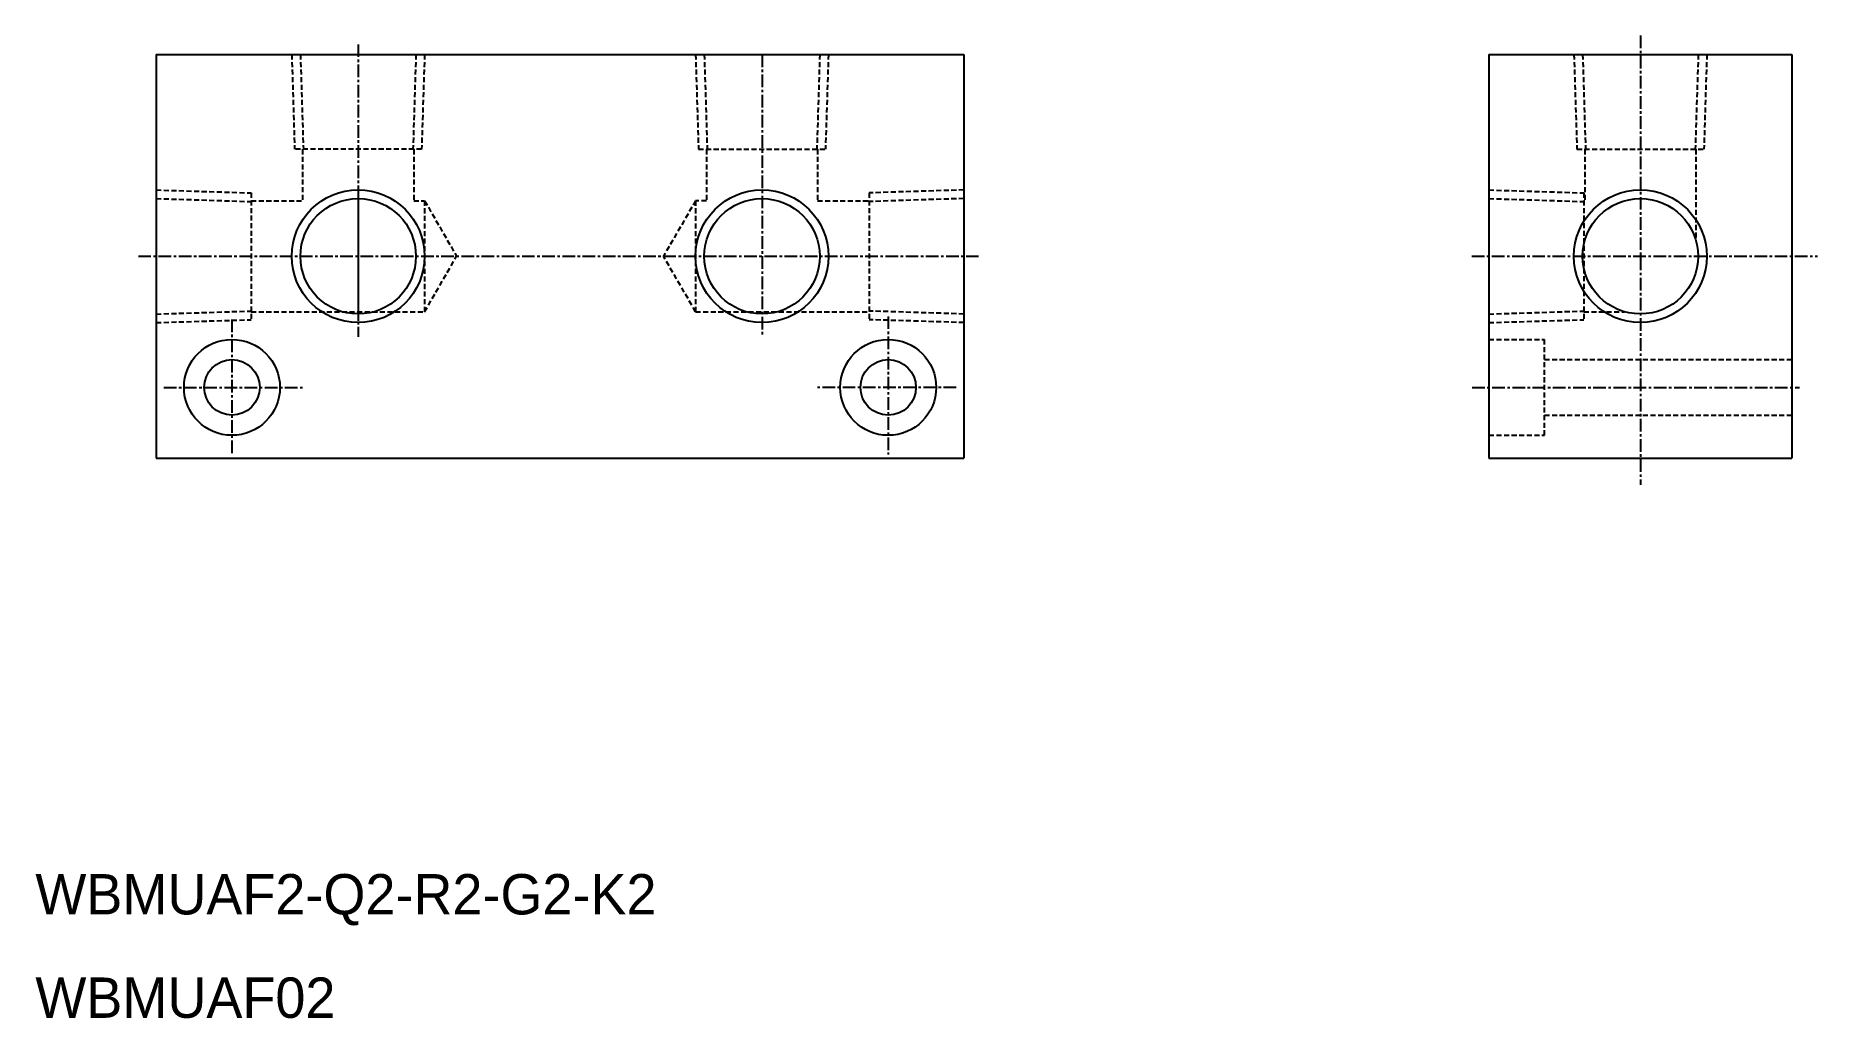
# Model space of a CAD drawing. Extents: x 860 to 1036, y 430 to 528.
import ezdxf

# ---------------------------------------------------------------- set-up
doc = ezdxf.new("R2010")
doc.units = 0
doc.linetypes.add('CENTER', pattern=[2, 1.25, -0.25, 0.25, -0.25])
doc.linetypes.add('DASHED', pattern=[0.75, 0.5, -0.25])
doc.layers.get('0').update_dxf_attribs({"linetype": 'CONTINUOUS'})
doc.layers.add('CENTER', color=1, linetype='CENTER')

msp = doc.modelspace()

# ---------------------------------------------------------------- linework, layer by layer
at = {"color": 7, "linetype": 'CONTINUOUS'}
for p, q in [((871.64, 525.85), (951.64, 525.85)), ((871.64, 525.85), (871.64, 485.85)), ((951.64, 525.85), (951.64, 485.85)), ((1003.64, 525.85), (1033.64, 525.85)), ((1003.64, 525.85), (1003.64, 485.85)), ((1033.64, 525.85), (1033.64, 485.85)), ((871.64, 485.85), (951.64, 485.85)), ((1003.64, 485.85), (1033.64, 485.85))]:
    msp.add_line(p, q, dxfattribs=at)
at = {"color": 3, "linetype": 'DASHED'}
for p, q in [((885.06, 525.85), (885.35, 516.45)), ((885.92, 525.85), (886.21, 516.45)), ((897.36, 525.85), (897.07, 516.45)), ((898.22, 525.85), (897.92, 516.45)), ((925.06, 525.85), (925.35, 516.45)), ((925.92, 525.85), (926.21, 516.45)), ((937.36, 525.85), (937.07, 516.45)), ((938.22, 525.85), (937.92, 516.45)), ((1012.06, 525.85), (1012.36, 516.45)), ((1012.92, 525.85), (1013.21, 516.45)), ((1024.37, 525.85), (1024.07, 516.45)), ((1025.22, 525.85), (1024.93, 516.45)), ((897.92, 516.45), (885.35, 516.45)), ((886.14, 516.45), (886.14, 511.35)), ((897.14, 516.45), (897.14, 511.35)), ((925.35, 516.45), (937.92, 516.45)), ((926.14, 516.45), (926.14, 511.35)), ((937.14, 516.45), (937.14, 511.35)), ((1012.36, 516.45), (1024.93, 516.45)), ((1013.14, 516.45), (1013.14, 511.35)), ((1024.14, 516.45), (1024.14, 507.43)), ((871.64, 512.42), (881.04, 512.13)), ((881.04, 512.13), (881.04, 499.56)), ((951.64, 512.42), (942.24, 512.13)), ((942.24, 512.13), (942.24, 499.56)), ((1003.64, 512.42), (1013.04, 512.13)), ((1013.04, 512.13), (1013.04, 499.56)), ((871.64, 511.57), (881.04, 511.27)), ((881.04, 511.35), (886.14, 511.35)), ((897.14, 511.35), (898.22, 511.35)), ((898.22, 511.35), (901.39, 505.85)), ((898.22, 511.35), (898.22, 500.35)), ((925.06, 511.35), (921.88, 505.85)), ((925.06, 511.35), (925.06, 500.35)), ((926.14, 511.35), (925.06, 511.35)), ((937.14, 511.35), (942.24, 511.35)), ((951.64, 511.57), (942.24, 511.27)), ((1003.64, 511.57), (1013.04, 511.27)), ((1013.04, 511.35), (1013.14, 511.35)), ((898.22, 500.35), (901.39, 505.85)), ((925.06, 500.35), (921.88, 505.85)), ((871.64, 500.12), (881.04, 500.42)), ((871.64, 499.27), (881.04, 499.56)), ((881.04, 500.35), (898.22, 500.35)), ((925.06, 500.35), (942.24, 500.35)), ((951.64, 500.12), (942.24, 500.42)), ((951.64, 499.27), (942.24, 499.56)), ((1003.64, 500.12), (1013.04, 500.42)), ((1003.64, 499.27), (1013.04, 499.56)), ((1013.04, 500.35), (1017.06, 500.35)), ((1003.64, 497.6), (1009.14, 497.6)), ((1009.14, 488.1), (1009.14, 497.6)), ((1009.14, 495.6), (1033.64, 495.6)), ((1009.14, 490.1), (1033.64, 490.1)), ((1003.64, 488.1), (1009.14, 488.1))]:
    msp.add_line(p, q, dxfattribs=at)
at = {"color": 3, "linetype": 'CONTINUOUS'}
for centre in [(891.64, 505.85), (931.64, 505.85), (1018.64, 505.85)]:
    msp.add_circle(centre, 6.58, dxfattribs=at)
at = {"color": 7, "linetype": 'CONTINUOUS'}
for centre, radius in [((891.64, 505.85), 5.72), ((931.64, 505.85), 5.72), ((1018.64, 505.85), 5.72), ((879.14, 492.85), 4.75), ((944.14, 492.85), 4.75), ((879.14, 492.85), 2.75), ((944.14, 492.85), 2.75)]:
    msp.add_circle(centre, radius, dxfattribs=at)
at = {"layer": 'CENTER', "color": 1, "linetype": 'CENTER'}
for p, q in [((1018.64, 527.72), (1018.64, 483.18)), ((891.64, 526.85), (891.64, 497.85)), ((931.64, 525.85), (931.64, 497.85)), ((891.64, 511.67), (891.64, 499.45)), ((869.87, 505.85), (953.07, 505.85)), ((1001.94, 505.85), (1036.17, 505.85)), ((879.14, 499.59), (879.14, 486.2)), ((944.14, 499.89), (944.14, 486.2)), ((872.39, 492.85), (886.18, 492.85)), ((950.88, 492.85), (937.1, 492.85)), ((1001.97, 492.85), (1034.4, 492.85))]:
    msp.add_line(p, q, dxfattribs=at)

# ---------------------------------------------------------------- texts
at = {"color": 7, "linetype": 'CONTINUOUS'}
for s, p in [('WBMUAF2-Q2-R2-G2-K2', (859.67, 440.61)), ('WBMUAF02', (859.67, 430.36))]:
    msp.add_text(s, height=4, dxfattribs=at).set_placement(p)

doc.saveas('drawing.dxf')
